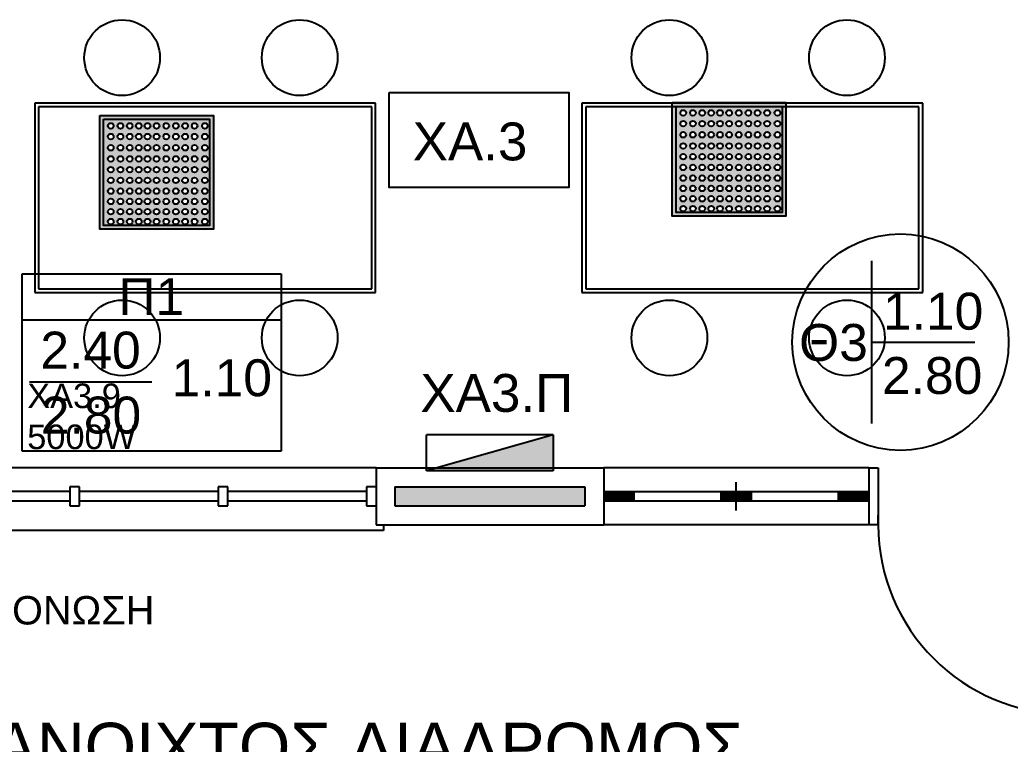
# Model space of a CAD drawing. Header units: metres. Extents: x -11 to 85, y -301 to 135.
# Drawn here: x 30.59 to 35.82, y -107.57 to -103.74 of the extents above; entities that cross this region are included whole.
import ezdxf

# ---------------------------------------------------------------- set-up
doc = ezdxf.new("R2010")
doc.units = ezdxf.units.M
doc.header["$LTSCALE"] = 0.036
for name, color, linetype in [('arxitek aorofos', 252, 'Continuous'), ('electext', 20, 'Continuous'), ('HLEK-SYMBOL', 3, 'Continuous'), ('HLEK_FL001_SYMBOLS', 230, 'Continuous')]:
    doc.layers.add(name, color=color, linetype=linetype)
doc.styles.add('COMU-N', font='arial.ttf')
doc.styles.add('W4MS2', font='W4MS2.shx')

# ---------------------------------------------------------------- blocks, each defined once
blk = doc.blocks.new('A$C14EC32DB')
for p, q in [((0.3, 2.44), (0.33, 2.44)), ((0.33, 2.44), (0.33, -0.04)), ((0, 2.4), (0, 0)), ((0.1, 2.4), (0.1, 2.35)), ((0.2, 2.35), (0.2, 2.4)), ((0.1, 2.35), (0.2, 2.35)), ((0.125, 2.35), (0.125, 1.6167)), ((0.175, 2.35), (0.175, 1.6167)), ((0.1, 1.6167), (0.1, 1.5667)), ((0.2, 1.6167), (0.1, 1.6167)), ((0.2, 1.5667), (0.2, 1.6167)), ((0.1, 1.5667), (0.2, 1.5667)), ((0.125, 1.5667), (0.125, 0.8333)), ((0.175, 1.5667), (0.175, 0.8333)), ((0.1, 0.8333), (0.1, 0.7833)), ((0.2, 0.8333), (0.1, 0.8333)), ((0.2, 0.7833), (0.2, 0.8333)), ((0.1, 0.7833), (0.2, 0.7833)), ((0.125, 0.7833), (0.125, 0.05)), ((0.175, 0.7833), (0.175, 0.05)), ((0.1, 0.05), (0.1, 0)), ((0.2, 0.05), (0.1, 0.05)), ((0.2, 0), (0.2, 0.05)), ((0.3, -0.04), (0.33, -0.04))]:
    blk.add_line(p, q)
blk = doc.blocks.new('thranio erga 2')
at = {"layer": 'arxitek aorofos'}
for p, q in [((-8.9619, 41.375), (-8.9619, 40.375)), ((-7.1619, 41.375), (-8.9619, 41.375)), ((-8.9419, 41.355), (-8.9419, 40.395)), ((-7.1819, 41.355), (-8.9419, 41.355)), ((-7.1819, 40.395), (-7.1819, 41.355)), ((-7.1619, 40.375), (-7.1619, 41.375)), ((-8.9419, 40.395), (-7.1819, 40.395)), ((-8.9619, 40.375), (-7.1619, 40.375))]:
    blk.add_line(p, q, dxfattribs=at)
for centre in [(-8.5002, 41.615), (-7.5622, 41.615), (-8.5002, 40.1355), (-7.5622, 40.1355)]:
    blk.add_circle(centre, 0.2, dxfattribs=at)
blk = doc.blocks.new('gJ6_a28')
at = {"layer": 'HLEK-SYMBOL', "color": 0, "linetype": 'Continuous'}
for p, q in [((-0.67, 0), (-0.67, 0.19)), ((-0.67, 0.19), (0, 0.19)), ((-0.67, 0), (0, 0.19)), ((0, 0.19), (0, 0)), ((-0.67, 0), (0, 0))]:
    blk.add_line(p, q, dxfattribs=at)
at = {"layer": 'HLEK-SYMBOL', "color": 0}
blk.add_solid([(-0.67, 0.19), (0, 0.19), (-0.67, 0)], dxfattribs=at)
at = {"layer": 'HLEK-SYMBOL', "color": 0, "style": 'W4MS2', "flags": 8}
blk.add_attdef('NODE_NUMBER', (0.018, 0.0914), '', height=0.1, dxfattribs=at)
blk.add_attdef('NODE_NUMBER', (0.018, 0.0914), '', height=0.1, dxfattribs=at)
blk = doc.blocks.new('led 46W tetragono')
at = {"layer": 'HLEK_FL001_SYMBOLS'}
h = blk.add_hatch(color=256, dxfattribs=at)
h.dxf.hatch_style = 1
h.paths.add_polyline_path([(104.7283, -8.1225), (104.7283, -8.7225), (105.3283, -8.7225), (105.3283, -8.1225)])
h.paths.add_polyline_path([(105.3083, -8.1425), (105.3083, -8.7025), (104.7483, -8.7025), (104.7483, -8.1425)], flags=16)
h.paths.add_polyline_path([(104.9493, -8.1771, -1), (104.9193, -8.1771, -1)], flags=0)
h.paths.add_polyline_path([(104.9954, -8.1771, -1), (104.9654, -8.1771, -1)], flags=0)
h.paths.add_polyline_path([(104.9014, -8.1771, -1), (104.8714, -8.1771, -1)], flags=0)
h.paths.add_polyline_path([(105.0432, -8.1771, -1), (105.0133, -8.1771, -1)], flags=0)
h.paths.add_polyline_path([(104.9493, -8.2338, -1), (104.9193, -8.2338, -1)], flags=0)
h.paths.add_polyline_path([(104.9954, -8.2338, -1), (104.9654, -8.2338, -1)], flags=0)
h.paths.add_polyline_path([(104.9014, -8.2338, -1), (104.8714, -8.2338, -1)], flags=0)
h.paths.add_polyline_path([(104.8526, -8.1771, -1), (104.8227, -8.1771, -1)], flags=0)
h.paths.add_polyline_path([(105.0432, -8.2338, -1), (105.0133, -8.2338, -1)], flags=0)
h.paths.add_polyline_path([(105.0946, -8.1771, -1), (105.0647, -8.1771, -1)], flags=0)
h.paths.add_polyline_path([(104.8526, -8.2338, -1), (104.8227, -8.2338, -1)], flags=0)
h.paths.add_polyline_path([(105.0946, -8.2338, -1), (105.0647, -8.2338, -1)], flags=0)
h.paths.add_polyline_path([(104.9493, -8.2927, -1), (104.9193, -8.2927, -1)], flags=0)
h.paths.add_polyline_path([(104.9954, -8.2927, -1), (104.9654, -8.2927, -1)], flags=0)
h.paths.add_polyline_path([(104.8012, -8.1771, -1), (104.7713, -8.1771, -1)], flags=0)
h.paths.add_polyline_path([(104.9014, -8.2927, -1), (104.8714, -8.2927, -1)], flags=0)
h.paths.add_polyline_path([(105.0432, -8.2927, -1), (105.0133, -8.2927, -1)], flags=0)
h.paths.add_polyline_path([(105.1452, -8.1771, -1), (105.1152, -8.1771, -1)], flags=0)
h.paths.add_polyline_path([(104.8012, -8.2338, -1), (104.7713, -8.2338, -1)], flags=0)
h.paths.add_polyline_path([(104.8526, -8.2927, -1), (104.8227, -8.2927, -1)], flags=0)
h.paths.add_polyline_path([(105.1452, -8.2338, -1), (105.1152, -8.2338, -1)], flags=0)
h.paths.add_polyline_path([(105.0946, -8.2927, -1), (105.0647, -8.2927, -1)], flags=0)
h.paths.add_polyline_path([(104.9493, -8.3517, -1), (104.9193, -8.3517, -1)], flags=0)
h.paths.add_polyline_path([(104.9954, -8.3517, -1), (104.9654, -8.3517, -1)], flags=0)
h.paths.add_polyline_path([(105.1939, -8.1771, -1), (105.164, -8.1771, -1)], flags=0)
h.paths.add_polyline_path([(104.9014, -8.3517, -1), (104.8714, -8.3517, -1)], flags=0)
h.paths.add_polyline_path([(105.0432, -8.3517, -1), (105.0133, -8.3517, -1)], flags=0)
h.paths.add_polyline_path([(104.8012, -8.2927, -1), (104.7713, -8.2927, -1)], flags=0)
h.paths.add_polyline_path([(105.1452, -8.2927, -1), (105.1152, -8.2927, -1)], flags=0)
h.paths.add_polyline_path([(105.1939, -8.2338, -1), (105.164, -8.2338, -1)], flags=0)
h.paths.add_polyline_path([(104.8526, -8.3517, -1), (104.8227, -8.3517, -1)], flags=0)
h.paths.add_polyline_path([(105.0946, -8.3517, -1), (105.0647, -8.3517, -1)], flags=0)
h.paths.add_polyline_path([(105.1939, -8.2927, -1), (105.164, -8.2927, -1)], flags=0)
h.paths.add_polyline_path([(105.2445, -8.1771, -1), (105.2145, -8.1771, -1)], flags=0)
h.paths.add_polyline_path([(104.8012, -8.3517, -1), (104.7713, -8.3517, -1)], flags=0)
h.paths.add_polyline_path([(104.9493, -8.4083, -1), (104.9193, -8.4083, -1)], flags=0)
h.paths.add_polyline_path([(104.9954, -8.4083, -1), (104.9654, -8.4083, -1)], flags=0)
h.paths.add_polyline_path([(105.1452, -8.3517, -1), (105.1152, -8.3517, -1)], flags=0)
h.paths.add_polyline_path([(104.9014, -8.4083, -1), (104.8714, -8.4083, -1)], flags=0)
h.paths.add_polyline_path([(105.0432, -8.4083, -1), (105.0133, -8.4083, -1)], flags=0)
h.paths.add_polyline_path([(105.2445, -8.2338, -1), (105.2145, -8.2338, -1)], flags=0)
h.paths.add_polyline_path([(104.8526, -8.4083, -1), (104.8227, -8.4083, -1)], flags=0)
h.paths.add_polyline_path([(105.0946, -8.4083, -1), (105.0647, -8.4083, -1)], flags=0)
h.paths.add_polyline_path([(105.1939, -8.3517, -1), (105.164, -8.3517, -1)], flags=0)
h.paths.add_polyline_path([(105.2445, -8.2927, -1), (105.2145, -8.2927, -1)], flags=0)
h.paths.add_polyline_path([(104.8012, -8.4083, -1), (104.7713, -8.4083, -1)], flags=0)
h.paths.add_polyline_path([(105.1452, -8.4083, -1), (105.1152, -8.4083, -1)], flags=0)
h.paths.add_polyline_path([(105.2985, -8.1771, -1), (105.2686, -8.1771, -1)], flags=0)
h.paths.add_polyline_path([(104.9493, -8.465, -1), (104.9193, -8.465, -1)], flags=0)
h.paths.add_polyline_path([(104.9954, -8.465, -1), (104.9654, -8.465, -1)], flags=0)
h.paths.add_polyline_path([(104.9014, -8.465, -1), (104.8714, -8.465, -1)], flags=0)
h.paths.add_polyline_path([(105.0432, -8.465, -1), (105.0133, -8.465, -1)], flags=0)
h.paths.add_polyline_path([(105.2985, -8.2338, -1), (105.2686, -8.2338, -1)], flags=0)
h.paths.add_polyline_path([(105.2445, -8.3517, -1), (105.2145, -8.3517, -1)], flags=0)
h.paths.add_polyline_path([(104.8526, -8.465, -1), (104.8227, -8.465, -1)], flags=0)
h.paths.add_polyline_path([(105.1939, -8.4083, -1), (105.164, -8.4083, -1)], flags=0)
h.paths.add_polyline_path([(105.0946, -8.465, -1), (105.0647, -8.465, -1)], flags=0)
h.paths.add_polyline_path([(105.2985, -8.2927, -1), (105.2686, -8.2927, -1)], flags=0)
h.paths.add_polyline_path([(104.8012, -8.465, -1), (104.7713, -8.465, -1)], flags=0)
h.paths.add_polyline_path([(105.1452, -8.465, -1), (105.1152, -8.465, -1)], flags=0)
h.paths.add_polyline_path([(105.2445, -8.4083, -1), (105.2145, -8.4083, -1)], flags=0)
h.paths.add_polyline_path([(104.9493, -8.5217, -1), (104.9193, -8.5217, -1)], flags=0)
h.paths.add_polyline_path([(104.9954, -8.5217, -1), (104.9654, -8.5217, -1)], flags=0)
h.paths.add_polyline_path([(105.2985, -8.3517, -1), (105.2686, -8.3517, -1)], flags=0)
h.paths.add_polyline_path([(104.9014, -8.5217, -1), (104.8714, -8.5217, -1)], flags=0)
h.paths.add_polyline_path([(105.0432, -8.5217, -1), (105.0133, -8.5217, -1)], flags=0)
h.paths.add_polyline_path([(105.1939, -8.465, -1), (105.164, -8.465, -1)], flags=0)
h.paths.add_polyline_path([(104.8526, -8.5217, -1), (104.8227, -8.5217, -1)], flags=0)
h.paths.add_polyline_path([(105.0946, -8.5217, -1), (105.0647, -8.5217, -1)], flags=0)
h.paths.add_polyline_path([(104.8012, -8.5217, -1), (104.7713, -8.5217, -1)], flags=0)
h.paths.add_polyline_path([(105.1452, -8.5217, -1), (105.1152, -8.5217, -1)], flags=0)
h.paths.add_polyline_path([(105.2985, -8.4083, -1), (105.2686, -8.4083, -1)], flags=0)
h.paths.add_polyline_path([(105.2445, -8.465, -1), (105.2145, -8.465, -1)], flags=0)
h.paths.add_polyline_path([(104.9493, -8.5761, -1), (104.9193, -8.5761, -1)], flags=0)
h.paths.add_polyline_path([(104.9954, -8.5761, -1), (104.9654, -8.5761, -1)], flags=0)
h.paths.add_polyline_path([(105.1939, -8.5217, -1), (105.164, -8.5217, -1)], flags=0)
h.paths.add_polyline_path([(104.9014, -8.5761, -1), (104.8714, -8.5761, -1)], flags=0)
h.paths.add_polyline_path([(105.0432, -8.5761, -1), (105.0133, -8.5761, -1)], flags=0)
h.paths.add_polyline_path([(104.8526, -8.5761, -1), (104.8227, -8.5761, -1)], flags=0)
h.paths.add_polyline_path([(105.0946, -8.5761, -1), (105.0647, -8.5761, -1)], flags=0)
h.paths.add_polyline_path([(105.2985, -8.465, -1), (105.2686, -8.465, -1)], flags=0)
h.paths.add_polyline_path([(104.8012, -8.5761, -1), (104.7713, -8.5761, -1)], flags=0)
h.paths.add_polyline_path([(105.2445, -8.5217, -1), (105.2145, -8.5217, -1)], flags=0)
h.paths.add_polyline_path([(105.1452, -8.5761, -1), (105.1152, -8.5761, -1)], flags=0)
h.paths.add_polyline_path([(105.1939, -8.5761, -1), (105.164, -8.5761, -1)], flags=0)
h.paths.add_polyline_path([(104.9493, -8.6305, -1), (104.9193, -8.6305, -1)], flags=0)
h.paths.add_polyline_path([(104.9954, -8.6305, -1), (104.9654, -8.6305, -1)], flags=0)
h.paths.add_polyline_path([(104.9014, -8.6305, -1), (104.8714, -8.6305, -1)], flags=0)
h.paths.add_polyline_path([(105.0432, -8.6305, -1), (105.0133, -8.6305, -1)], flags=0)
h.paths.add_polyline_path([(105.2985, -8.5217, -1), (105.2686, -8.5217, -1)], flags=0)
h.paths.add_polyline_path([(104.8526, -8.6305, -1), (104.8227, -8.6305, -1)], flags=0)
h.paths.add_polyline_path([(105.0946, -8.6305, -1), (105.0647, -8.6305, -1)], flags=0)
h.paths.add_polyline_path([(105.2445, -8.5761, -1), (105.2145, -8.5761, -1)], flags=0)
h.paths.add_polyline_path([(104.8012, -8.6305, -1), (104.7713, -8.6305, -1)], flags=0)
h.paths.add_polyline_path([(105.1452, -8.6305, -1), (105.1152, -8.6305, -1)], flags=0)
h.paths.add_polyline_path([(105.1939, -8.6305, -1), (105.164, -8.6305, -1)], flags=0)
h.paths.add_polyline_path([(104.9493, -8.6826, -1), (104.9193, -8.6826, -1)], flags=0)
h.paths.add_polyline_path([(104.9954, -8.6826, -1), (104.9654, -8.6826, -1)], flags=0)
h.paths.add_polyline_path([(105.2985, -8.5761, -1), (105.2686, -8.5761, -1)], flags=0)
h.paths.add_polyline_path([(104.9014, -8.6826, -1), (104.8714, -8.6826, -1)], flags=0)
h.paths.add_polyline_path([(105.0432, -8.6826, -1), (105.0133, -8.6826, -1)], flags=0)
h.paths.add_polyline_path([(104.8526, -8.6826, -1), (104.8227, -8.6826, -1)], flags=0)
h.paths.add_polyline_path([(105.0946, -8.6826, -1), (105.0647, -8.6826, -1)], flags=0)
h.paths.add_polyline_path([(105.2445, -8.6305, -1), (105.2145, -8.6305, -1)], flags=0)
h.paths.add_polyline_path([(104.8012, -8.6826, -1), (104.7713, -8.6826, -1)], flags=0)
h.paths.add_polyline_path([(105.1452, -8.6826, -1), (105.1152, -8.6826, -1)], flags=0)
h.paths.add_polyline_path([(105.1939, -8.6826, -1), (105.164, -8.6826, -1)], flags=0)
h.paths.add_polyline_path([(105.2985, -8.6305, -1), (105.2686, -8.6305, -1)], flags=0)
h.paths.add_polyline_path([(105.2445, -8.6826, -1), (105.2145, -8.6826, -1)], flags=0)
h.paths.add_polyline_path([(105.2985, -8.6826, -1), (105.2686, -8.6826, -1)], flags=0)
h = blk.add_hatch(color=181, dxfattribs=at)
h.dxf.hatch_style = 1
h.paths.add_polyline_path([(104.7483, -8.1425), (104.7483, -8.7025), (105.3083, -8.7025), (105.3083, -8.1425)])
h.paths.add_polyline_path([(104.9954, -8.3517, -1), (104.9654, -8.3517, -1)], flags=16)
h.paths.add_polyline_path([(105.0432, -8.3517, -1), (105.0133, -8.3517, -1)], flags=16)
h.paths.add_polyline_path([(104.9654, -8.2927, -1), (104.9954, -8.2927, -1)], flags=16)
h.paths.add_polyline_path([(105.0133, -8.2927, -1), (105.0432, -8.2927, -1)], flags=16)
h.paths.add_polyline_path([(104.9493, -8.3517, -1), (104.9193, -8.3517, -1)], flags=16)
h.paths.add_polyline_path([(104.9193, -8.2927, -1), (104.9493, -8.2927, -1)], flags=16)
h.paths.add_polyline_path([(105.0946, -8.3517, -1), (105.0647, -8.3517, -1)], flags=16)
h.paths.add_polyline_path([(105.0647, -8.2927, -1), (105.0946, -8.2927, -1)], flags=16)
h.paths.add_polyline_path([(104.9954, -8.4083, -1), (104.9654, -8.4083, -1)], flags=16)
h.paths.add_polyline_path([(105.0432, -8.4083, -1), (105.0133, -8.4083, -1)], flags=16)
h.paths.add_polyline_path([(104.9654, -8.2338, -1), (104.9954, -8.2338, -1)], flags=16)
h.paths.add_polyline_path([(105.0133, -8.2338, -1), (105.0432, -8.2338, -1)], flags=16)
h.paths.add_polyline_path([(104.9493, -8.4083, -1), (104.9193, -8.4083, -1)], flags=16)
h.paths.add_polyline_path([(105.0946, -8.4083, -1), (105.0647, -8.4083, -1)], flags=16)
h.paths.add_polyline_path([(104.9193, -8.2338, -1), (104.9493, -8.2338, -1)], flags=16)
h.paths.add_polyline_path([(105.0647, -8.2338, -1), (105.0946, -8.2338, -1)], flags=16)
h.paths.add_polyline_path([(104.9014, -8.3517, -1), (104.8714, -8.3517, -1)], flags=16)
h.paths.add_polyline_path([(104.8714, -8.2927, -1), (104.9014, -8.2927, -1)], flags=16)
h.paths.add_polyline_path([(105.1452, -8.3517, -1), (105.1152, -8.3517, -1)], flags=16)
h.paths.add_polyline_path([(105.1152, -8.2927, -1), (105.1452, -8.2927, -1)], flags=16)
h.paths.add_polyline_path([(104.9954, -8.465, -1), (104.9654, -8.465, -1)], flags=16)
h.paths.add_polyline_path([(105.0432, -8.465, -1), (105.0133, -8.465, -1)], flags=16)
h.paths.add_polyline_path([(104.9014, -8.4083, -1), (104.8714, -8.4083, -1)], flags=16)
h.paths.add_polyline_path([(104.8714, -8.2338, -1), (104.9014, -8.2338, -1)], flags=16)
h.paths.add_polyline_path([(104.9654, -8.1771, -1), (104.9954, -8.1771, -1)], flags=16)
h.paths.add_polyline_path([(105.0133, -8.1771, -1), (105.0432, -8.1771, -1)], flags=16)
h.paths.add_polyline_path([(105.1452, -8.4083, -1), (105.1152, -8.4083, -1)], flags=16)
h.paths.add_polyline_path([(104.9493, -8.465, -1), (104.9193, -8.465, -1)], flags=16)
h.paths.add_polyline_path([(105.1152, -8.2338, -1), (105.1452, -8.2338, -1)], flags=16)
h.paths.add_polyline_path([(105.0946, -8.465, -1), (105.0647, -8.465, -1)], flags=16)
h.paths.add_polyline_path([(104.9193, -8.1771, -1), (104.9493, -8.1771, -1)], flags=16)
h.paths.add_polyline_path([(105.0647, -8.1771, -1), (105.0946, -8.1771, -1)], flags=16)
h.paths.add_polyline_path([(104.8526, -8.3517, -1), (104.8227, -8.3517, -1)], flags=16)
h.paths.add_polyline_path([(104.8227, -8.2927, -1), (104.8526, -8.2927, -1)], flags=16)
h.paths.add_polyline_path([(105.1939, -8.3517, -1), (105.164, -8.3517, -1)], flags=16)
h.paths.add_polyline_path([(105.164, -8.2927, -1), (105.1939, -8.2927, -1)], flags=16)
h.paths.add_polyline_path([(104.9014, -8.465, -1), (104.8714, -8.465, -1)], flags=16)
h.paths.add_polyline_path([(104.8526, -8.4083, -1), (104.8227, -8.4083, -1)], flags=16)
h.paths.add_polyline_path([(105.1452, -8.465, -1), (105.1152, -8.465, -1)], flags=16)
h.paths.add_polyline_path([(104.8714, -8.1771, -1), (104.9014, -8.1771, -1)], flags=16)
h.paths.add_polyline_path([(104.8227, -8.2338, -1), (104.8526, -8.2338, -1)], flags=16)
h.paths.add_polyline_path([(105.1939, -8.4083, -1), (105.164, -8.4083, -1)], flags=16)
h.paths.add_polyline_path([(105.1152, -8.1771, -1), (105.1452, -8.1771, -1)], flags=16)
h.paths.add_polyline_path([(104.9954, -8.5217, -1), (104.9654, -8.5217, -1)], flags=16)
h.paths.add_polyline_path([(105.0432, -8.5217, -1), (105.0133, -8.5217, -1)], flags=16)
h.paths.add_polyline_path([(105.164, -8.2338, -1), (105.1939, -8.2338, -1)], flags=16)
h.paths.add_polyline_path([(104.9493, -8.5217, -1), (104.9193, -8.5217, -1)], flags=16)
h.paths.add_polyline_path([(105.0946, -8.5217, -1), (105.0647, -8.5217, -1)], flags=16)
h.paths.add_polyline_path([(104.8526, -8.465, -1), (104.8227, -8.465, -1)], flags=16)
h.paths.add_polyline_path([(104.8012, -8.3517, -1), (104.7713, -8.3517, -1)], flags=16)
h.paths.add_polyline_path([(104.7713, -8.2927, -1), (104.8012, -8.2927, -1)], flags=16)
h.paths.add_polyline_path([(104.8227, -8.1771, -1), (104.8526, -8.1771, -1)], flags=16)
h.paths.add_polyline_path([(105.1939, -8.465, -1), (105.164, -8.465, -1)], flags=16)
h.paths.add_polyline_path([(105.2445, -8.3517, -1), (105.2145, -8.3517, -1)], flags=16)
h.paths.add_polyline_path([(104.9014, -8.5217, -1), (104.8714, -8.5217, -1)], flags=16)
h.paths.add_polyline_path([(105.2145, -8.2927, -1), (105.2445, -8.2927, -1)], flags=16)
h.paths.add_polyline_path([(105.164, -8.1771, -1), (105.1939, -8.1771, -1)], flags=16)
h.paths.add_polyline_path([(104.8012, -8.4083, -1), (104.7713, -8.4083, -1)], flags=16)
h.paths.add_polyline_path([(105.1452, -8.5217, -1), (105.1152, -8.5217, -1)], flags=16)
h.paths.add_polyline_path([(104.7713, -8.2338, -1), (104.8012, -8.2338, -1)], flags=16)
h.paths.add_polyline_path([(105.2445, -8.4083, -1), (105.2145, -8.4083, -1)], flags=16)
h.paths.add_polyline_path([(105.2145, -8.2338, -1), (105.2445, -8.2338, -1)], flags=16)
h.paths.add_polyline_path([(104.9954, -8.5761, -1), (104.9654, -8.5761, -1)], flags=16)
h.paths.add_polyline_path([(105.0432, -8.5761, -1), (105.0133, -8.5761, -1)], flags=16)
h.paths.add_polyline_path([(104.8526, -8.5217, -1), (104.8227, -8.5217, -1)], flags=16)
h.paths.add_polyline_path([(104.8012, -8.465, -1), (104.7713, -8.465, -1)], flags=16)
h.paths.add_polyline_path([(104.9493, -8.5761, -1), (104.9193, -8.5761, -1)], flags=16)
h.paths.add_polyline_path([(105.0946, -8.5761, -1), (105.0647, -8.5761, -1)], flags=16)
h.paths.add_polyline_path([(105.1939, -8.5217, -1), (105.164, -8.5217, -1)], flags=16)
h.paths.add_polyline_path([(104.7713, -8.1771, -1), (104.8012, -8.1771, -1)], flags=16)
h.paths.add_polyline_path([(105.2445, -8.465, -1), (105.2145, -8.465, -1)], flags=16)
h.paths.add_polyline_path([(105.2145, -8.1771, -1), (105.2445, -8.1771, -1)], flags=16)
h.paths.add_polyline_path([(104.9014, -8.5761, -1), (104.8714, -8.5761, -1)], flags=16)
h.paths.add_polyline_path([(105.1452, -8.5761, -1), (105.1152, -8.5761, -1)], flags=16)
h.paths.add_polyline_path([(105.2985, -8.3517, -1), (105.2686, -8.3517, -1)], flags=16)
h.paths.add_polyline_path([(105.2686, -8.2927, -1), (105.2985, -8.2927, -1)], flags=16)
h.paths.add_polyline_path([(105.2985, -8.4083, -1), (105.2686, -8.4083, -1)], flags=16)
h.paths.add_polyline_path([(104.8012, -8.5217, -1), (104.7713, -8.5217, -1)], flags=16)
h.paths.add_polyline_path([(105.2686, -8.2338, -1), (105.2985, -8.2338, -1)], flags=16)
h.paths.add_polyline_path([(105.2445, -8.5217, -1), (105.2145, -8.5217, -1)], flags=16)
h.paths.add_polyline_path([(104.8526, -8.5761, -1), (104.8227, -8.5761, -1)], flags=16)
h.paths.add_polyline_path([(104.9954, -8.6305, -1), (104.9654, -8.6305, -1)], flags=16)
h.paths.add_polyline_path([(105.1939, -8.5761, -1), (105.164, -8.5761, -1)], flags=16)
h.paths.add_polyline_path([(105.0432, -8.6305, -1), (105.0133, -8.6305, -1)], flags=16)
h.paths.add_polyline_path([(104.9493, -8.6305, -1), (104.9193, -8.6305, -1)], flags=16)
h.paths.add_polyline_path([(105.2985, -8.465, -1), (105.2686, -8.465, -1)], flags=16)
h.paths.add_polyline_path([(105.0946, -8.6305, -1), (105.0647, -8.6305, -1)], flags=16)
h.paths.add_polyline_path([(105.2686, -8.1771, -1), (105.2985, -8.1771, -1)], flags=16)
h.paths.add_polyline_path([(104.9014, -8.6305, -1), (104.8714, -8.6305, -1)], flags=16)
h.paths.add_polyline_path([(105.1452, -8.6305, -1), (105.1152, -8.6305, -1)], flags=16)
h.paths.add_polyline_path([(104.8012, -8.5761, -1), (104.7713, -8.5761, -1)], flags=16)
h.paths.add_polyline_path([(105.2445, -8.5761, -1), (105.2145, -8.5761, -1)], flags=16)
h.paths.add_polyline_path([(105.2985, -8.5217, -1), (105.2686, -8.5217, -1)], flags=16)
h.paths.add_polyline_path([(104.8526, -8.6305, -1), (104.8227, -8.6305, -1)], flags=16)
h.paths.add_polyline_path([(105.1939, -8.6305, -1), (105.164, -8.6305, -1)], flags=16)
h.paths.add_polyline_path([(104.9954, -8.6826, -1), (104.9654, -8.6826, -1)], flags=16)
h.paths.add_polyline_path([(105.0432, -8.6826, -1), (105.0133, -8.6826, -1)], flags=16)
h.paths.add_polyline_path([(104.9493, -8.6826, -1), (104.9193, -8.6826, -1)], flags=16)
h.paths.add_polyline_path([(105.0946, -8.6826, -1), (105.0647, -8.6826, -1)], flags=16)
h.paths.add_polyline_path([(104.8012, -8.6305, -1), (104.7713, -8.6305, -1)], flags=16)
h.paths.add_polyline_path([(104.9014, -8.6826, -1), (104.8714, -8.6826, -1)], flags=16)
h.paths.add_polyline_path([(105.2985, -8.5761, -1), (105.2686, -8.5761, -1)], flags=16)
h.paths.add_polyline_path([(105.1452, -8.6826, -1), (105.1152, -8.6826, -1)], flags=16)
h.paths.add_polyline_path([(105.2445, -8.6305, -1), (105.2145, -8.6305, -1)], flags=16)
h.paths.add_polyline_path([(104.8526, -8.6826, -1), (104.8227, -8.6826, -1)], flags=16)
h.paths.add_polyline_path([(105.1939, -8.6826, -1), (105.164, -8.6826, -1)], flags=16)
h.paths.add_polyline_path([(105.2985, -8.6305, -1), (105.2686, -8.6305, -1)], flags=16)
h.paths.add_polyline_path([(104.8012, -8.6826, -1), (104.7713, -8.6826, -1)], flags=16)
h.paths.add_polyline_path([(105.2445, -8.6826, -1), (105.2145, -8.6826, -1)], flags=16)
h.paths.add_polyline_path([(105.2985, -8.6826, -1), (105.2686, -8.6826, -1)], flags=16)
for points in [[(104.7283, -8.1225), (105.3283, -8.1225), (105.3283, -8.7225), (104.7283, -8.7225)], [(104.7483, -8.1425), (105.3083, -8.1425), (105.3083, -8.7025), (104.7483, -8.7025)]]:
    blk.add_lwpolyline(points, close=True, dxfattribs=at)
for centre in [(104.7862, -8.1771), (104.8377, -8.1771), (104.8864, -8.1771), (104.9343, -8.1771), (104.9804, -8.1771), (105.0282, -8.1771), (105.0797, -8.1771), (105.1302, -8.1771), (105.1789, -8.1771), (105.2295, -8.1771), (105.2835, -8.1771), (104.7862, -8.2338), (104.8377, -8.2338), (104.8864, -8.2338), (104.9343, -8.2338), (104.9804, -8.2338), (105.0282, -8.2338), (105.0797, -8.2338), (105.1302, -8.2338), (105.1789, -8.2338), (105.2295, -8.2338), (105.2835, -8.2338), (104.7862, -8.2927), (104.8377, -8.2927), (104.8864, -8.2927), (104.9343, -8.2927), (104.9804, -8.2927), (105.0282, -8.2927), (105.0797, -8.2927), (105.1302, -8.2927), (105.1789, -8.2927), (105.2295, -8.2927), (105.2835, -8.2927), (104.7862, -8.3517), (104.8377, -8.3517), (104.8864, -8.3517), (104.9343, -8.3517), (104.9804, -8.3517), (105.0282, -8.3517), (105.0797, -8.3517), (105.1302, -8.3517), (105.1789, -8.3517), (105.2295, -8.3517), (105.2835, -8.3517), (104.7862, -8.4083), (104.8377, -8.4083), (104.8864, -8.4083), (104.9343, -8.4083), (104.9804, -8.4083), (105.0282, -8.4083), (105.0797, -8.4083), (105.1302, -8.4083), (105.1789, -8.4083), (105.2295, -8.4083), (105.2835, -8.4083), (104.7862, -8.465), (104.8377, -8.465), (104.8864, -8.465), (104.9343, -8.465), (104.9804, -8.465), (105.0282, -8.465), (105.0797, -8.465), (105.1302, -8.465), (105.1789, -8.465), (105.2295, -8.465), (105.2835, -8.465), (104.7862, -8.5217), (104.8377, -8.5217), (104.8864, -8.5217), (104.9343, -8.5217), (104.9804, -8.5217), (105.0282, -8.5217), (105.0797, -8.5217), (105.1302, -8.5217), (105.1789, -8.5217), (105.2295, -8.5217), (105.2835, -8.5217), (104.7862, -8.5761), (104.8377, -8.5761), (104.8864, -8.5761), (104.9343, -8.5761), (104.9804, -8.5761), (105.0282, -8.5761), (105.0797, -8.5761), (105.1302, -8.5761), (105.1789, -8.5761), (105.2295, -8.5761), (105.2835, -8.5761), (104.7862, -8.6305), (104.8377, -8.6305), (104.8864, -8.6305), (104.9343, -8.6305), (104.9804, -8.6305), (105.0282, -8.6305), (105.0797, -8.6305), (105.1302, -8.6305), (105.1789, -8.6305), (105.2295, -8.6305), (105.2835, -8.6305), (104.7862, -8.6826), (104.8377, -8.6826), (104.8864, -8.6826), (104.9343, -8.6826), (104.9804, -8.6826), (105.0282, -8.6826), (105.0797, -8.6826), (105.1302, -8.6826), (105.1789, -8.6826), (105.2295, -8.6826), (105.2835, -8.6826)]:
    blk.add_circle(centre, 0.015, dxfattribs=at)

msp = doc.modelspace()

# ---------------------------------------------------------------- hatches: boundary and pattern name
at = {"layer": 'arxitek aorofos'}
msp.add_hatch(color=256, dxfattribs=at).paths.add_polyline_path([(33.5737, -106.3075), (33.5737, -106.2075), (32.5711, -106.2075), (32.5711, -106.3075)])

# ---------------------------------------------------------------- linework, layer by layer
for p, q in [((35.0871, -105.0146), (35.0871, -105.8726)), ((30.6024, -106.02), (30.6024, -105.0823)), ((30.6024, -105.0823), (31.9697, -105.0823)), ((31.9697, -105.0823), (31.9697, -106.02)), ((31.9697, -105.328), (30.6024, -105.328)), ((35.0871, -105.4436), (35.6331, -105.4436)), ((30.6414, -105.6536), (31.2873, -105.6536)), ((31.9697, -106.02), (30.6024, -106.02)), ((32.4711, -106.1075), (32.4711, -106.4075)), ((32.4711, -106.1075), (33.6737, -106.1075)), ((33.6737, -106.1075), (33.6737, -106.4075)), ((35.0737, -106.1075), (33.6737, -106.1075)), ((35.0737, -106.1075), (35.1237, -106.1075)), ((35.0737, -106.1075), (35.0737, -106.4075)), ((35.1237, -106.1075), (35.1237, -106.4075)), ((34.3737, -106.3325), (34.3737, -106.1825)), ((32.5711, -106.2075), (33.5737, -106.2075)), ((32.5711, -106.2075), (32.5711, -106.3075)), ((33.5737, -106.2075), (33.5737, -106.3075)), ((33.6737, -106.2325), (35.0737, -106.2325)), ((33.8337, -106.2425), (33.6737, -106.2425)), ((33.8337, -106.2825), (33.8337, -106.2325)), ((34.2937, -106.2825), (34.2937, -106.2325)), ((34.4537, -106.2425), (34.2937, -106.2425)), ((34.4537, -106.2825), (34.4537, -106.2325)), ((34.9137, -106.2825), (34.9137, -106.2325)), ((35.0737, -106.2425), (34.9137, -106.2425)), ((33.8337, -106.2525), (33.6737, -106.2525)), ((33.8337, -106.2625), (33.6737, -106.2625)), ((33.8337, -106.2725), (33.6737, -106.2725)), ((35.0737, -106.2825), (33.6737, -106.2825)), ((34.4537, -106.2525), (34.2937, -106.2525)), ((34.4537, -106.2625), (34.2937, -106.2625)), ((34.4537, -106.2725), (34.2937, -106.2725)), ((35.0737, -106.2525), (34.9137, -106.2525)), ((35.0737, -106.2625), (34.9137, -106.2625)), ((35.0737, -106.2725), (34.9137, -106.2725)), ((32.5711, -106.3075), (33.5737, -106.3075)), ((35.1237, -106.4075), (35.1237, -106.3575)), ((32.4711, -106.4075), (33.6737, -106.4075)), ((35.0737, -106.4075), (33.6737, -106.4075)), ((35.1237, -106.4075), (35.0737, -106.4075))]:
    msp.add_line(p, q, dxfattribs=at)
msp.add_circle((35.2409, -105.4436), 0.5712, dxfattribs=at)
msp.add_arc((36.1237, -106.4075), 1, 180, 0, dxfattribs=at)
at = {"layer": 'electext'}
msp.add_lwpolyline([(32.5399, -104.1254), (33.4894, -104.1254), (33.4894, -104.6265), (32.5399, -104.6265)], close=True, dxfattribs=at)

# ---------------------------------------------------------------- block references
at = {"layer": 'arxitek aorofos'}
for p in [(39.6301, -145.5565), (42.5205, -145.5565)]:
    msp.add_blockref('thranio erga 2', p, dxfattribs=at)
at = {"layer": 'arxitek aorofos', "rotation": 270}
msp.add_blockref('A$C14EC32DB', (30.0711, -106.1075), dxfattribs=at)
at = {"layer": 'HLEK_FL001_SYMBOLS'}
for p in [(-70.6926, -96.0559), (-73.7165, -96.1243)]:
    msp.add_blockref('led 46W tetragono', p, dxfattribs=at)
at = {"layer": 'HLEK_FL001_SYMBOLS', "rotation": 180}
msp.add_blockref('gJ6_a28', (32.7371, -105.9324), dxfattribs=at)

# ---------------------------------------------------------------- texts
at = {"layer": 'arxitek aorofos', "style": 'COMU-N'}
for s, height, p in [('Π1', 0.195, (31.1097, -105.3008)), ('1.10', 0.195, (35.1484, -105.3777)), ('Θ3', 0.195, (34.7055, -105.5428)), ('2.40', 0.195, (30.698, -105.5831)), ('1.10', 0.195, (31.3913, -105.7292)), ('2.80', 0.195, (35.1431, -105.7171)), ('2.80', 0.195, (30.7004, -105.9261)), ('ΜΟΝΩΣΗ', 0.15, (30.3741, -106.9343)), ('ΑΝΟΙΧΤΟΣ ΔΙΑΔΡΟΜΟΣ', 0.25, (30.4468, -107.7032))]:
    msp.add_text(s, height=height, dxfattribs=at).set_placement(p)
at = {"layer": 'electext', "style": 'COMU-N'}
for s, p in [('XA.3', (32.6647, -104.4837)), ('ΧΑ3.Π', (32.7053, -105.8118))]:
    msp.add_text(s, height=0.2, dxfattribs=at).set_placement(p)
at = {"layer": 'HLEK_FL001_SYMBOLS', "insert": (30.6286, -105.6619), "char_height": 0.13, "attachment_point": 1, "style": 'COMU-N'}
msp.add_mtext_dynamic_manual_height_columns('XA3.9\\P5000W', width=0.539109, gutter_width=0.65, heights=[0], dxfattribs=at)

doc.saveas('drawing.dxf')
